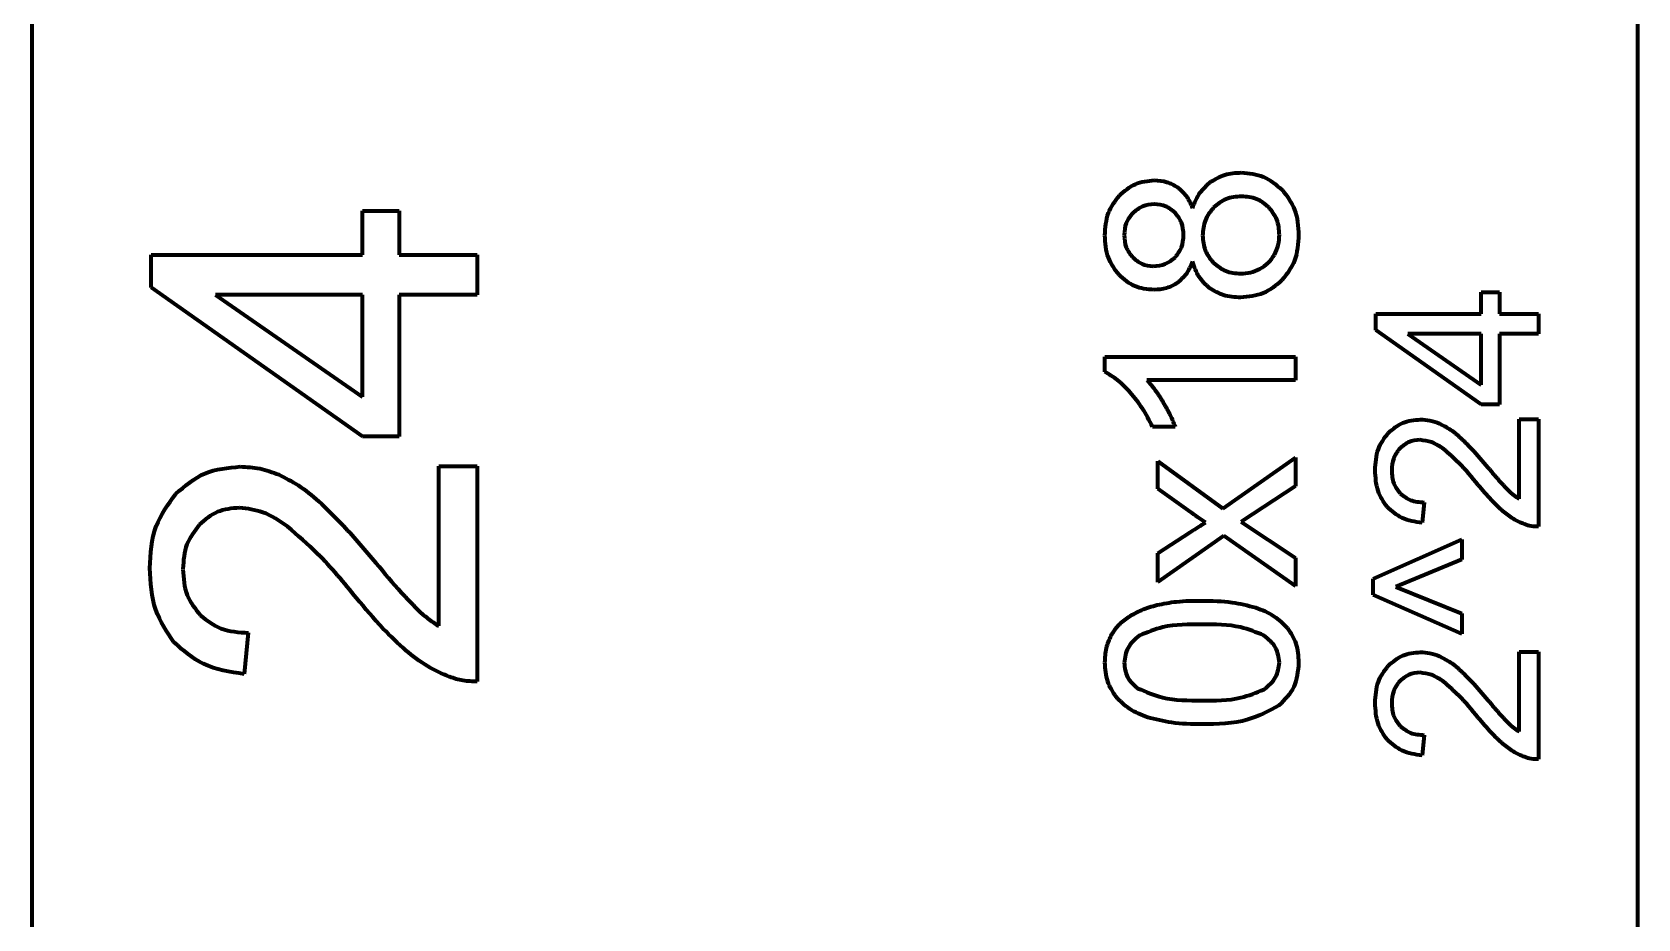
# Model space of a CAD drawing. Header units: millimetres. Extents: x 0 to 1189, y 0 to 841.
# Drawn here: x 372.85 to 402.85, y 531.75 to 548.32 of the extents above; entities that cross this region are included whole.
import ezdxf

# ---------------------------------------------------------------- set-up
doc = ezdxf.new("R2010")
doc.units = ezdxf.units.MM
doc.header["$LTSCALE"] = 0.75
doc.layers.add('Visible', color=7, linetype='Continuous', lineweight=70)

msp = doc.modelspace()

# ---------------------------------------------------------------- linework, layer by layer
at = {"layer": 'Visible', "extrusion": (-1e-16, -1, 0)}
for p, q in [((372.852, 123.899), (372.852, 673.232)), ((402.852, 123.899), (402.852, 673.232)), ((379.022, 544.156), (379.022, 544.978)), ((379.022, 544.978), (379.708, 544.978)), ((379.708, 544.978), (379.708, 544.156)), ((375.075, 543.545), (375.075, 544.156)), ((375.075, 544.156), (379.022, 544.156)), ((379.708, 544.156), (381.166, 544.156)), ((381.166, 544.156), (381.166, 543.408)), ((379.022, 540.765), (375.075, 543.545)), ((376.276, 543.408), (379.022, 541.501)), ((379.022, 543.408), (376.276, 543.408)), ((379.022, 541.501), (379.022, 543.408)), ((381.166, 543.408), (379.708, 543.408)), ((379.708, 543.408), (379.708, 540.765)), ((399.924, 543.053), (399.924, 543.463)), ((399.924, 543.463), (400.266, 543.463)), ((400.266, 543.463), (400.266, 543.053)), ((397.956, 542.748), (397.956, 543.053)), ((397.956, 543.053), (399.924, 543.053)), ((400.266, 543.053), (400.993, 543.053)), ((400.993, 543.053), (400.993, 542.68)), ((399.924, 541.363), (397.956, 542.748)), ((398.555, 542.68), (399.924, 541.729)), ((399.924, 542.68), (398.555, 542.68)), ((399.924, 541.729), (399.924, 542.68)), ((400.993, 542.68), (400.266, 542.68)), ((400.266, 542.68), (400.266, 541.363)), ((392.895, 541.971), (392.895, 542.251)), ((392.895, 542.251), (396.454, 542.251)), ((396.454, 542.251), (396.454, 541.816)), ((396.454, 541.816), (393.681, 541.816)), ((400.266, 541.363), (399.924, 541.363)), ((394.205, 540.946), (393.785, 540.946)), ((400.634, 539.596), (400.634, 541.085)), ((400.634, 541.085), (400.993, 541.085)), ((400.993, 541.085), (400.993, 539.078)), ((379.708, 540.765), (379.022, 540.765)), ((393.886, 539.783), (393.886, 540.303)), ((393.886, 540.303), (395.095, 539.416)), ((395.095, 539.416), (396.454, 540.37)), ((396.454, 540.37), (396.454, 539.836)), ((380.448, 537.221), (380.448, 540.208)), ((380.448, 540.208), (381.166, 540.208)), ((381.166, 540.208), (381.166, 536.182)), ((394.493, 539.35), (393.886, 539.783)), ((396.454, 539.836), (395.656, 539.309)), ((398.861, 539.532), (398.822, 539.149)), ((395.656, 539.309), (395.441, 539.169)), ((395.441, 539.169), (396.454, 538.494)), ((393.886, 538.581), (394.488, 538.976)), ((395.119, 538.905), (393.886, 538.038)), ((396.454, 537.967), (395.119, 538.905)), ((397.905, 538.103), (399.564, 538.838)), ((399.564, 538.838), (399.564, 538.463)), ((393.886, 538.038), (393.886, 538.581)), ((396.454, 538.494), (396.454, 537.967)), ((399.564, 538.463), (398.327, 537.952)), ((397.905, 537.802), (397.905, 538.103)), ((398.327, 537.952), (399.564, 537.454)), ((399.564, 537.071), (397.905, 537.802)), ((399.564, 537.454), (399.564, 537.071)), ((376.891, 537.092), (376.812, 536.323)), ((400.634, 535.247), (400.634, 536.736)), ((400.634, 536.736), (400.993, 536.736)), ((400.993, 536.736), (400.993, 534.729)), ((398.861, 535.183), (398.822, 534.799))]:
    msp.add_line(p, q, dxfattribs=at)
at = {"layer": 'Visible'}
for points, knots in [([(393.165, 545.268), (393.259, 545.351), (393.448, 545.515), (393.697, 545.539), (393.821, 545.551)], [0, 0, 0, 0, 0.03665, 0.07309167, 0.07309167, 0.07309167, 0.07309167]), ([(393.821, 545.551), (393.9, 545.546), (394.053, 545.537), (394.186, 545.46), (394.25, 545.422)], [0, 0, 0, 0, 0.02328268, 0.04537948, 0.04537948, 0.04537948, 0.04537948]), ([(394.25, 545.422), (394.308, 545.371), (394.432, 545.262), (394.497, 545.11), (394.532, 545.029)], [0, 0, 0, 0, 0.02294943, 0.0488873, 0.0488873, 0.0488873, 0.0488873]), ([(394.532, 545.029), (394.571, 545.13), (394.646, 545.323), (394.801, 545.46), (394.875, 545.526)], [0, 0, 0, 0, 0.03192362, 0.0611787, 0.0611787, 0.0611787, 0.0611787]), ([(394.875, 545.526), (394.959, 545.575), (395.134, 545.678), (395.336, 545.69), (395.441, 545.696)], [0, 0, 0, 0, 0.02896184, 0.05983882, 0.05983882, 0.05983882, 0.05983882]), ([(395.441, 545.696), (395.586, 545.683), (395.875, 545.657), (396.095, 545.468), (396.205, 545.375)], [0, 0, 0, 0, 0.04258849, 0.08473866, 0.08473866, 0.08473866, 0.08473866]), ([(392.895, 544.521), (392.904, 544.666), (392.921, 544.942), (393.086, 545.163), (393.165, 545.268)], [0, 0, 0, 0, 0.04242213, 0.08096702, 0.08096702, 0.08096702, 0.08096702]), ([(393.819, 545.104), (393.742, 545.097), (393.591, 545.084), (393.474, 544.987), (393.416, 544.938)], [0, 0, 0, 0, 0.02241522, 0.04446737, 0.04446737, 0.04446737, 0.04446737]), ([(394.207, 544.943), (394.151, 544.99), (394.038, 545.084), (393.892, 545.097), (393.819, 545.104)], [0, 0, 0, 0, 0.02134853, 0.04290993, 0.04290993, 0.04290993, 0.04290993]), ([(395.445, 545.251), (395.346, 545.243), (395.151, 545.228), (395, 545.103), (394.926, 545.042)], [0, 0, 0, 0, 0.02918015, 0.05724086, 0.05724086, 0.05724086, 0.05724086]), ([(395.956, 545.048), (395.883, 545.108), (395.735, 545.229), (395.543, 545.244), (395.445, 545.251)], [0, 0, 0, 0, 0.02740662, 0.05608408, 0.05608408, 0.05608408, 0.05608408]), ([(396.205, 545.375), (396.295, 545.255), (396.484, 545.006), (396.504, 544.692), (396.514, 544.529)], [0, 0, 0, 0, 0.04387106, 0.09188167, 0.09188167, 0.09188167, 0.09188167]), ([(393.416, 544.938), (393.368, 544.879), (393.272, 544.759), (393.259, 544.604), (393.253, 544.526)], [0, 0, 0, 0, 0.02225253, 0.04525121, 0.04525121, 0.04525121, 0.04525121]), ([(394.365, 544.531), (394.359, 544.61), (394.348, 544.764), (394.253, 544.885), (394.207, 544.943)], [0, 0, 0, 0, 0.02321573, 0.04506762, 0.04506762, 0.04506762, 0.04506762]), ([(394.926, 545.042), (394.866, 544.967), (394.744, 544.814), (394.728, 544.619), (394.72, 544.519)], [0, 0, 0, 0, 0.02813676, 0.05739001, 0.05739001, 0.05739001, 0.05739001]), ([(396.156, 544.533), (396.149, 544.632), (396.134, 544.824), (396.014, 544.975), (395.956, 545.048)], [0, 0, 0, 0, 0.02890489, 0.05641322, 0.05641322, 0.05641322, 0.05641322]), ([(393.159, 543.782), (393.082, 543.886), (392.92, 544.105), (392.904, 544.378), (392.895, 544.521)], [0, 0, 0, 0, 0.03794734, 0.08004723, 0.08004723, 0.08004723, 0.08004723]), ([(393.253, 544.526), (393.259, 544.447), (393.271, 544.293), (393.366, 544.172), (393.412, 544.113)], [0, 0, 0, 0, 0.02313159, 0.04521031, 0.04521031, 0.04521031, 0.04521031]), ([(394.205, 544.11), (394.252, 544.17), (394.348, 544.293), (394.359, 544.45), (394.365, 544.531)], [0, 0, 0, 0, 0.02212948, 0.04591622, 0.04591622, 0.04591622, 0.04591622]), ([(394.72, 544.519), (394.728, 544.422), (394.743, 544.231), (394.864, 544.083), (394.923, 544.01)], [0, 0, 0, 0, 0.02852878, 0.05596053, 0.05596053, 0.05596053, 0.05596053]), ([(396.061, 544.159), (396.089, 544.218), (396.144, 544.337), (396.152, 544.468), (396.156, 544.533)], [0, 0, 0, 0, 0.0194384, 0.03898526, 0.03898526, 0.03898526, 0.03898526]), ([(396.514, 544.529), (396.504, 544.365), (396.484, 544.051), (396.294, 543.802), (396.203, 543.682)], [0, 0, 0, 0, 0.04801555, 0.09193468, 0.09193468, 0.09193468, 0.09193468]), ([(393.412, 544.113), (393.468, 544.065), (393.578, 543.97), (393.723, 543.955), (393.794, 543.948)], [0, 0, 0, 0, 0.02142913, 0.04250351, 0.04250351, 0.04250351, 0.04250351]), ([(393.794, 543.948), (393.874, 543.954), (394.028, 543.966), (394.147, 544.063), (394.205, 544.11)], [0, 0, 0, 0, 0.02320161, 0.04512692, 0.04512692, 0.04512692, 0.04512692]), ([(394.532, 544.035), (394.497, 543.953), (394.433, 543.797), (394.307, 543.686), (394.249, 543.634)], [0, 0, 0, 0, 0.02646192, 0.04966856, 0.04966856, 0.04966856, 0.04966856]), ([(394.85, 543.536), (394.778, 543.603), (394.628, 543.741), (394.565, 543.935), (394.532, 544.035)], [0, 0, 0, 0, 0.02891261, 0.06006905, 0.06006905, 0.06006905, 0.06006905]), ([(394.923, 544.01), (394.996, 543.951), (395.144, 543.831), (395.334, 543.816), (395.431, 543.808)], [0, 0, 0, 0, 0.02740673, 0.05578142, 0.05578142, 0.05578142, 0.05578142]), ([(395.791, 543.896), (395.846, 543.93), (395.956, 543.996), (396.026, 544.104), (396.061, 544.159)], [0, 0, 0, 0, 0.0189415, 0.0380581, 0.0380581, 0.0380581, 0.0380581]), ([(393.809, 543.504), (393.685, 543.515), (393.438, 543.538), (393.252, 543.7), (393.159, 543.782)], [0, 0, 0, 0, 0.03627008, 0.07234065, 0.07234065, 0.07234065, 0.07234065]), ([(394.249, 543.634), (394.183, 543.596), (394.047, 543.517), (393.89, 543.508), (393.809, 543.504)], [0, 0, 0, 0, 0.02243539, 0.04647054, 0.04647054, 0.04647054, 0.04647054]), ([(396.203, 543.682), (396.093, 543.589), (395.869, 543.399), (395.576, 543.374), (395.429, 543.361)], [0, 0, 0, 0, 0.0424232, 0.08575383, 0.08575383, 0.08575383, 0.08575383]), ([(395.431, 543.808), (395.493, 543.812), (395.618, 543.82), (395.733, 543.871), (395.791, 543.896)], [0, 0, 0, 0, 0.01844508, 0.03734961, 0.03734961, 0.03734961, 0.03734961]), ([(395.429, 543.361), (395.32, 543.367), (395.112, 543.378), (394.934, 543.485), (394.85, 543.536)], [0, 0, 0, 0, 0.03206093, 0.06131952, 0.06131952, 0.06131952, 0.06131952]), ([(393.369, 541.584), (393.292, 541.666), (393.152, 541.817), (392.975, 541.923), (392.895, 541.971)], [0, 0, 0, 0, 0.03350902, 0.06143575, 0.06143575, 0.06143575, 0.06143575]), ([(393.681, 541.816), (393.732, 541.757), (393.844, 541.628), (393.933, 541.482), (393.98, 541.404)], [0, 0, 0, 0, 0.02354784, 0.05104854, 0.05104854, 0.05104854, 0.05104854]), ([(393.785, 540.946), (393.725, 541.062), (393.61, 541.29), (393.448, 541.488), (393.369, 541.584)], [0, 0, 0, 0, 0.03911937, 0.07637456, 0.07637456, 0.07637456, 0.07637456]), ([(393.98, 541.404), (394.026, 541.324), (394.111, 541.176), (394.176, 541.019), (394.205, 540.946)], [0, 0, 0, 0, 0.02753006, 0.05107997, 0.05107997, 0.05107997, 0.05107997]), ([(398.186, 540.826), (398.272, 540.901), (398.445, 541.05), (398.673, 541.071), (398.787, 541.081)], [0, 0, 0, 0, 0.03318338, 0.06672384, 0.06672384, 0.06672384, 0.06672384]), ([(398.787, 541.081), (398.848, 541.078), (398.971, 541.071), (399.087, 541.028), (399.145, 541.006)], [0, 0, 0, 0, 0.01816614, 0.03678524, 0.03678524, 0.03678524, 0.03678524]), ([(399.145, 541.006), (399.207, 540.975), (399.341, 540.908), (399.455, 540.811), (399.516, 540.759)], [0, 0, 0, 0, 0.02061183, 0.04471862, 0.04471862, 0.04471862, 0.04471862]), ([(397.944, 540.134), (397.951, 540.27), (397.965, 540.524), (398.116, 540.73), (398.186, 540.826)], [0, 0, 0, 0, 0.03960962, 0.07471135, 0.07471135, 0.07471135, 0.07471135]), ([(398.779, 540.698), (398.708, 540.691), (398.566, 540.678), (398.459, 540.586), (398.405, 540.539)], [0, 0, 0, 0, 0.0208066, 0.04151272, 0.04151272, 0.04151272, 0.04151272]), ([(399.227, 540.524), (399.153, 540.574), (399.016, 540.667), (398.853, 540.688), (398.779, 540.698)], [0, 0, 0, 0, 0.02650134, 0.04870383, 0.04870383, 0.04870383, 0.04870383]), ([(399.516, 540.759), (399.594, 540.683), (399.782, 540.501), (399.951, 540.301), (400.05, 540.184)], [0, 0, 0, 0, 0.03260303, 0.07851533, 0.07851533, 0.07851533, 0.07851533]), ([(398.405, 540.539), (398.36, 540.481), (398.268, 540.359), (398.258, 540.206), (398.253, 540.126)], [0, 0, 0, 0, 0.02152815, 0.04490674, 0.04490674, 0.04490674, 0.04490674]), ([(399.87, 539.855), (399.753, 539.997), (399.556, 540.238), (399.322, 540.441), (399.227, 540.524)], [0, 0, 0, 0, 0.05516413, 0.09293455, 0.09293455, 0.09293455, 0.09293455]), ([(375.536, 539.689), (375.709, 539.838), (376.055, 540.138), (376.512, 540.179), (376.741, 540.2)], [0, 0, 0, 0, 0.0665719, 0.1338601, 0.1338601, 0.1338601, 0.1338601]), ([(376.741, 540.2), (376.863, 540.194), (377.111, 540.18), (377.343, 540.094), (377.46, 540.051)], [0, 0, 0, 0, 0.03644456, 0.07379793, 0.07379793, 0.07379793, 0.07379793]), ([(377.46, 540.051), (377.584, 539.988), (377.852, 539.854), (378.081, 539.659), (378.204, 539.554)], [0, 0, 0, 0, 0.04135107, 0.08971365, 0.08971365, 0.08971365, 0.08971365]), ([(398.169, 539.445), (398.103, 539.542), (397.963, 539.75), (397.951, 540.001), (397.944, 540.134)], [0, 0, 0, 0, 0.03448188, 0.07377024, 0.07377024, 0.07377024, 0.07377024]), ([(398.253, 540.126), (398.258, 540.042), (398.268, 539.882), (398.367, 539.756), (398.414, 539.695)], [0, 0, 0, 0, 0.02456598, 0.04697131, 0.04697131, 0.04697131, 0.04697131]), ([(400.05, 540.184), (400.128, 540.091), (400.251, 539.944), (400.383, 539.805), (400.432, 539.753)], [0, 0, 0, 0, 0.03629636, 0.05759702, 0.05759702, 0.05759702, 0.05759702]), ([(400.33, 539.367), (400.257, 539.435), (400.093, 539.587), (399.95, 539.759), (399.87, 539.855)], [0, 0, 0, 0, 0.02975268, 0.06709219, 0.06709219, 0.06709219, 0.06709219]), ([(400.432, 539.753), (400.465, 539.723), (400.528, 539.666), (400.6, 539.619), (400.634, 539.596)], [0, 0, 0, 0, 0.01330724, 0.0256381, 0.0256381, 0.0256381, 0.0256381]), ([(375.05, 538.301), (375.065, 538.572), (375.093, 539.084), (375.395, 539.496), (375.536, 539.689)], [0, 0, 0, 0, 0.079464, 0.1498845, 0.1498845, 0.1498845, 0.1498845]), ([(376.725, 539.431), (376.582, 539.418), (376.299, 539.392), (376.083, 539.206), (375.975, 539.114)], [0, 0, 0, 0, 0.04174184, 0.08328208, 0.08328208, 0.08328208, 0.08328208]), ([(377.624, 539.082), (377.475, 539.184), (377.202, 539.371), (376.874, 539.412), (376.725, 539.431)], [0, 0, 0, 0, 0.05316649, 0.09770871, 0.09770871, 0.09770871, 0.09770871]), ([(378.204, 539.554), (378.36, 539.402), (378.738, 539.036), (379.077, 538.635), (379.276, 538.401)], [0, 0, 0, 0, 0.0654076, 0.157516, 0.157516, 0.157516, 0.157516]), ([(398.822, 539.149), (398.691, 539.168), (398.443, 539.204), (398.256, 539.368), (398.169, 539.445)], [0, 0, 0, 0, 0.03891673, 0.07312249, 0.07312249, 0.07312249, 0.07312249]), ([(398.414, 539.695), (398.476, 539.648), (398.607, 539.548), (398.773, 539.537), (398.861, 539.532)], [0, 0, 0, 0, 0.0227825, 0.04859979, 0.04859979, 0.04859979, 0.04859979]), ([(375.975, 539.114), (375.886, 538.996), (375.7, 538.752), (375.68, 538.445), (375.669, 538.285)], [0, 0, 0, 0, 0.04318937, 0.09009102, 0.09009102, 0.09009102, 0.09009102]), ([(394.488, 538.976), (394.541, 539.009), (394.635, 539.071), (394.732, 539.128), (394.776, 539.154)], [0, 0, 0, 0, 0.01869445, 0.03387931, 0.03387931, 0.03387931, 0.03387931]), ([(394.776, 539.154), (394.726, 539.188), (394.63, 539.252), (394.537, 539.319), (394.493, 539.35)], [0, 0, 0, 0, 0.01818785, 0.03440349, 0.03440349, 0.03440349, 0.03440349]), ([(400.734, 539.122), (400.664, 539.152), (400.519, 539.216), (400.395, 539.315), (400.33, 539.367)], [0, 0, 0, 0, 0.02265838, 0.04743641, 0.04743641, 0.04743641, 0.04743641]), ([(400.993, 539.078), (400.948, 539.079), (400.86, 539.08), (400.776, 539.108), (400.734, 539.122)], [0, 0, 0, 0, 0.01323248, 0.0263837, 0.0263837, 0.0263837, 0.0263837]), ([(378.914, 537.74), (378.68, 538.026), (378.285, 538.508), (377.815, 538.916), (377.624, 539.082)], [0, 0, 0, 0, 0.1106693, 0.1864437, 0.1864437, 0.1864437, 0.1864437]), ([(375.501, 536.918), (375.37, 537.112), (375.089, 537.529), (375.064, 538.033), (375.05, 538.301)], [0, 0, 0, 0, 0.0691769, 0.1479965, 0.1479965, 0.1479965, 0.1479965]), ([(375.669, 538.285), (375.68, 538.116), (375.701, 537.795), (375.899, 537.541), (375.993, 537.42)], [0, 0, 0, 0, 0.04928381, 0.09423301, 0.09423301, 0.09423301, 0.09423301]), ([(379.276, 538.401), (379.431, 538.215), (379.678, 537.919), (379.944, 537.64), (380.043, 537.537)], [0, 0, 0, 0, 0.0728171, 0.1155501, 0.1155501, 0.1155501, 0.1155501]), ([(379.837, 536.762), (379.691, 536.897), (379.361, 537.202), (379.074, 537.548), (378.914, 537.74)], [0, 0, 0, 0, 0.0596893, 0.1345991, 0.1345991, 0.1345991, 0.1345991]), ([(393.341, 537.394), (393.42, 537.439), (393.586, 537.534), (393.771, 537.587), (393.868, 537.614)], [0, 0, 0, 0, 0.02705958, 0.05729507, 0.05729507, 0.05729507, 0.05729507]), ([(393.868, 537.614), (393.989, 537.638), (394.266, 537.691), (394.548, 537.693), (394.706, 537.694)], [0, 0, 0, 0, 0.03696178, 0.08429648, 0.08429648, 0.08429648, 0.08429648]), ([(394.706, 537.694), (394.895, 537.692), (395.236, 537.687), (395.566, 537.603), (395.713, 537.566)], [0, 0, 0, 0, 0.0564493, 0.10181, 0.10181, 0.10181, 0.10181]), ([(375.993, 537.42), (376.117, 537.326), (376.381, 537.124), (376.714, 537.103), (376.891, 537.092)], [0, 0, 0, 0, 0.04570583, 0.09750005, 0.09750005, 0.09750005, 0.09750005]), ([(380.043, 537.537), (380.108, 537.477), (380.235, 537.361), (380.379, 537.266), (380.448, 537.221)], [0, 0, 0, 0, 0.0266968, 0.0514347, 0.0514347, 0.0514347, 0.0514347]), ([(393.01, 537.039), (393.053, 537.108), (393.14, 537.248), (393.273, 537.345), (393.341, 537.394)], [0, 0, 0, 0, 0.02413349, 0.04898112, 0.04898112, 0.04898112, 0.04898112]), ([(395.713, 537.566), (395.831, 537.521), (396.056, 537.434), (396.225, 537.264), (396.305, 537.183)], [0, 0, 0, 0, 0.03753988, 0.07125828, 0.07125828, 0.07125828, 0.07125828]), ([(392.895, 536.539), (392.899, 536.629), (392.907, 536.803), (392.976, 536.963), (393.01, 537.039)], [0, 0, 0, 0, 0.02692746, 0.05173875, 0.05173875, 0.05173875, 0.05173875]), ([(393.543, 537.043), (393.459, 536.973), (393.298, 536.839), (393.269, 536.633), (393.255, 536.534)], [0, 0, 0, 0, 0.03148979, 0.06035273, 0.06035273, 0.06035273, 0.06035273]), ([(394.706, 537.247), (394.459, 537.25), (394.056, 537.254), (393.686, 537.102), (393.543, 537.043)], [0, 0, 0, 0, 0.0730065, 0.1190832, 0.1190832, 0.1190832, 0.1190832]), ([(395.866, 537.043), (395.723, 537.102), (395.353, 537.253), (394.952, 537.249), (394.706, 537.247)], [0, 0, 0, 0, 0.0461337, 0.1188387, 0.1188387, 0.1188387, 0.1188387]), ([(396.156, 536.539), (396.142, 536.636), (396.112, 536.841), (395.951, 536.973), (395.866, 537.043)], [0, 0, 0, 0, 0.0285272, 0.0600539, 0.0600539, 0.0600539, 0.0600539]), ([(396.305, 537.183), (396.366, 537.09), (396.494, 536.894), (396.507, 536.661), (396.514, 536.539)], [0, 0, 0, 0, 0.03284543, 0.06879529, 0.06879529, 0.06879529, 0.06879529]), ([(376.812, 536.323), (376.548, 536.362), (376.052, 536.434), (375.677, 536.763), (375.501, 536.918)], [0, 0, 0, 0, 0.078074, 0.146697, 0.146697, 0.146697, 0.146697]), ([(380.647, 536.269), (380.508, 536.331), (380.216, 536.459), (379.967, 536.658), (379.837, 536.762)], [0, 0, 0, 0, 0.04545685, 0.09516608, 0.09516608, 0.09516608, 0.09516608]), ([(398.186, 536.477), (398.272, 536.551), (398.445, 536.701), (398.673, 536.721), (398.787, 536.732)], [0, 0, 0, 0, 0.03318337, 0.06672383, 0.06672383, 0.06672383, 0.06672383]), ([(398.787, 536.732), (398.848, 536.728), (398.971, 536.722), (399.087, 536.679), (399.145, 536.657)], [0, 0, 0, 0, 0.01816613, 0.03678526, 0.03678526, 0.03678526, 0.03678526]), ([(393.103, 535.897), (393.042, 535.99), (392.916, 536.185), (392.902, 536.417), (392.895, 536.539)], [0, 0, 0, 0, 0.0327491, 0.06851517, 0.06851517, 0.06851517, 0.06851517]), ([(393.255, 536.534), (393.266, 536.439), (393.289, 536.246), (393.435, 536.119), (393.509, 536.055)], [0, 0, 0, 0, 0.02769224, 0.05597181, 0.05597181, 0.05597181, 0.05597181]), ([(395.867, 536.035), (395.952, 536.104), (396.112, 536.236), (396.142, 536.441), (396.156, 536.539)], [0, 0, 0, 0, 0.0314642, 0.05998375, 0.05998375, 0.05998375, 0.05998375]), ([(396.514, 536.539), (396.5, 536.378), (396.474, 536.066), (396.254, 535.842), (396.147, 535.734)], [0, 0, 0, 0, 0.04666467, 0.09101806, 0.09101806, 0.09101806, 0.09101806]), ([(397.944, 535.785), (397.951, 535.92), (397.965, 536.175), (398.116, 536.38), (398.186, 536.477)], [0, 0, 0, 0, 0.03960956, 0.07471133, 0.07471133, 0.07471133, 0.07471133]), ([(399.145, 536.657), (399.207, 536.626), (399.341, 536.559), (399.455, 536.462), (399.516, 536.41)], [0, 0, 0, 0, 0.02061182, 0.04471861, 0.04471861, 0.04471861, 0.04471861]), ([(399.516, 536.41), (399.594, 536.334), (399.782, 536.152), (399.951, 535.952), (400.05, 535.835)], [0, 0, 0, 0, 0.03260303, 0.0785153, 0.0785153, 0.0785153, 0.0785153]), ([(381.166, 536.182), (381.077, 536.184), (380.9, 536.187), (380.731, 536.242), (380.647, 536.269)], [0, 0, 0, 0, 0.02654674, 0.05293048, 0.05293048, 0.05293048, 0.05293048]), ([(398.405, 536.19), (398.36, 536.132), (398.268, 536.01), (398.258, 535.857), (398.253, 535.777)], [0, 0, 0, 0, 0.02152814, 0.0449067, 0.0449067, 0.0449067, 0.0449067]), ([(398.779, 536.349), (398.708, 536.342), (398.566, 536.329), (398.459, 536.236), (398.405, 536.19)], [0, 0, 0, 0, 0.0208066, 0.04151273, 0.04151273, 0.04151273, 0.04151273]), ([(399.227, 536.175), (399.153, 536.225), (399.016, 536.318), (398.853, 536.339), (398.779, 536.349)], [0, 0, 0, 0, 0.02650133, 0.04870381, 0.04870381, 0.04870381, 0.04870381]), ([(399.87, 535.506), (399.753, 535.648), (399.556, 535.888), (399.322, 536.092), (399.227, 536.175)], [0, 0, 0, 0, 0.05516414, 0.09293459, 0.09293459, 0.09293459, 0.09293459]), ([(393.694, 535.512), (393.576, 535.558), (393.351, 535.645), (393.183, 535.816), (393.103, 535.897)], [0, 0, 0, 0, 0.03755126, 0.07122185, 0.07122185, 0.07122185, 0.07122185]), ([(393.509, 536.055), (393.661, 535.99), (394.041, 535.828), (394.456, 535.829), (394.706, 535.83)], [0, 0, 0, 0, 0.0491004, 0.1228677, 0.1228677, 0.1228677, 0.1228677]), ([(394.706, 535.83), (394.952, 535.828), (395.354, 535.824), (395.724, 535.976), (395.867, 536.035)], [0, 0, 0, 0, 0.0728558, 0.1189609, 0.1189609, 0.1189609, 0.1189609]), ([(400.05, 535.835), (400.128, 535.742), (400.251, 535.594), (400.383, 535.456), (400.432, 535.404)], [0, 0, 0, 0, 0.03629637, 0.05759704, 0.05759704, 0.05759704, 0.05759704]), ([(394.706, 535.383), (394.516, 535.386), (394.173, 535.39), (393.841, 535.475), (393.694, 535.512)], [0, 0, 0, 0, 0.0568131, 0.1023112, 0.1023112, 0.1023112, 0.1023112]), ([(396.147, 535.734), (395.957, 535.632), (395.509, 535.393), (394.999, 535.387), (394.706, 535.383)], [0, 0, 0, 0, 0.063809, 0.1501974, 0.1501974, 0.1501974, 0.1501974]), ([(398.169, 535.096), (398.103, 535.193), (397.963, 535.4), (397.951, 535.651), (397.944, 535.785)], [0, 0, 0, 0, 0.03448187, 0.07377026, 0.07377026, 0.07377026, 0.07377026]), ([(398.253, 535.777), (398.258, 535.693), (398.268, 535.533), (398.367, 535.406), (398.414, 535.346)], [0, 0, 0, 0, 0.02456597, 0.04697132, 0.04697132, 0.04697132, 0.04697132]), ([(400.33, 535.018), (400.257, 535.085), (400.093, 535.237), (399.95, 535.41), (399.87, 535.506)], [0, 0, 0, 0, 0.02975267, 0.06709219, 0.06709219, 0.06709219, 0.06709219]), ([(398.414, 535.346), (398.476, 535.299), (398.607, 535.198), (398.773, 535.188), (398.861, 535.183)], [0, 0, 0, 0, 0.0227825, 0.0485998, 0.0485998, 0.0485998, 0.0485998]), ([(400.432, 535.404), (400.465, 535.374), (400.528, 535.316), (400.6, 535.269), (400.634, 535.247)], [0, 0, 0, 0, 0.01330724, 0.02563809, 0.02563809, 0.02563809, 0.02563809]), ([(398.822, 534.799), (398.691, 534.818), (398.443, 534.854), (398.256, 535.019), (398.169, 535.096)], [0, 0, 0, 0, 0.03891673, 0.0731225, 0.0731225, 0.0731225, 0.0731225]), ([(400.734, 534.772), (400.664, 534.803), (400.519, 534.867), (400.395, 534.966), (400.33, 535.018)], [0, 0, 0, 0, 0.02265837, 0.04743641, 0.04743641, 0.04743641, 0.04743641]), ([(400.993, 534.729), (400.948, 534.73), (400.86, 534.731), (400.776, 534.759), (400.734, 534.772)], [0, 0, 0, 0, 0.01323248, 0.02638369, 0.02638369, 0.02638369, 0.02638369])]:
    msp.add_open_spline(points, degree=3, knots=knots, dxfattribs=at)

doc.saveas('drawing.dxf')
